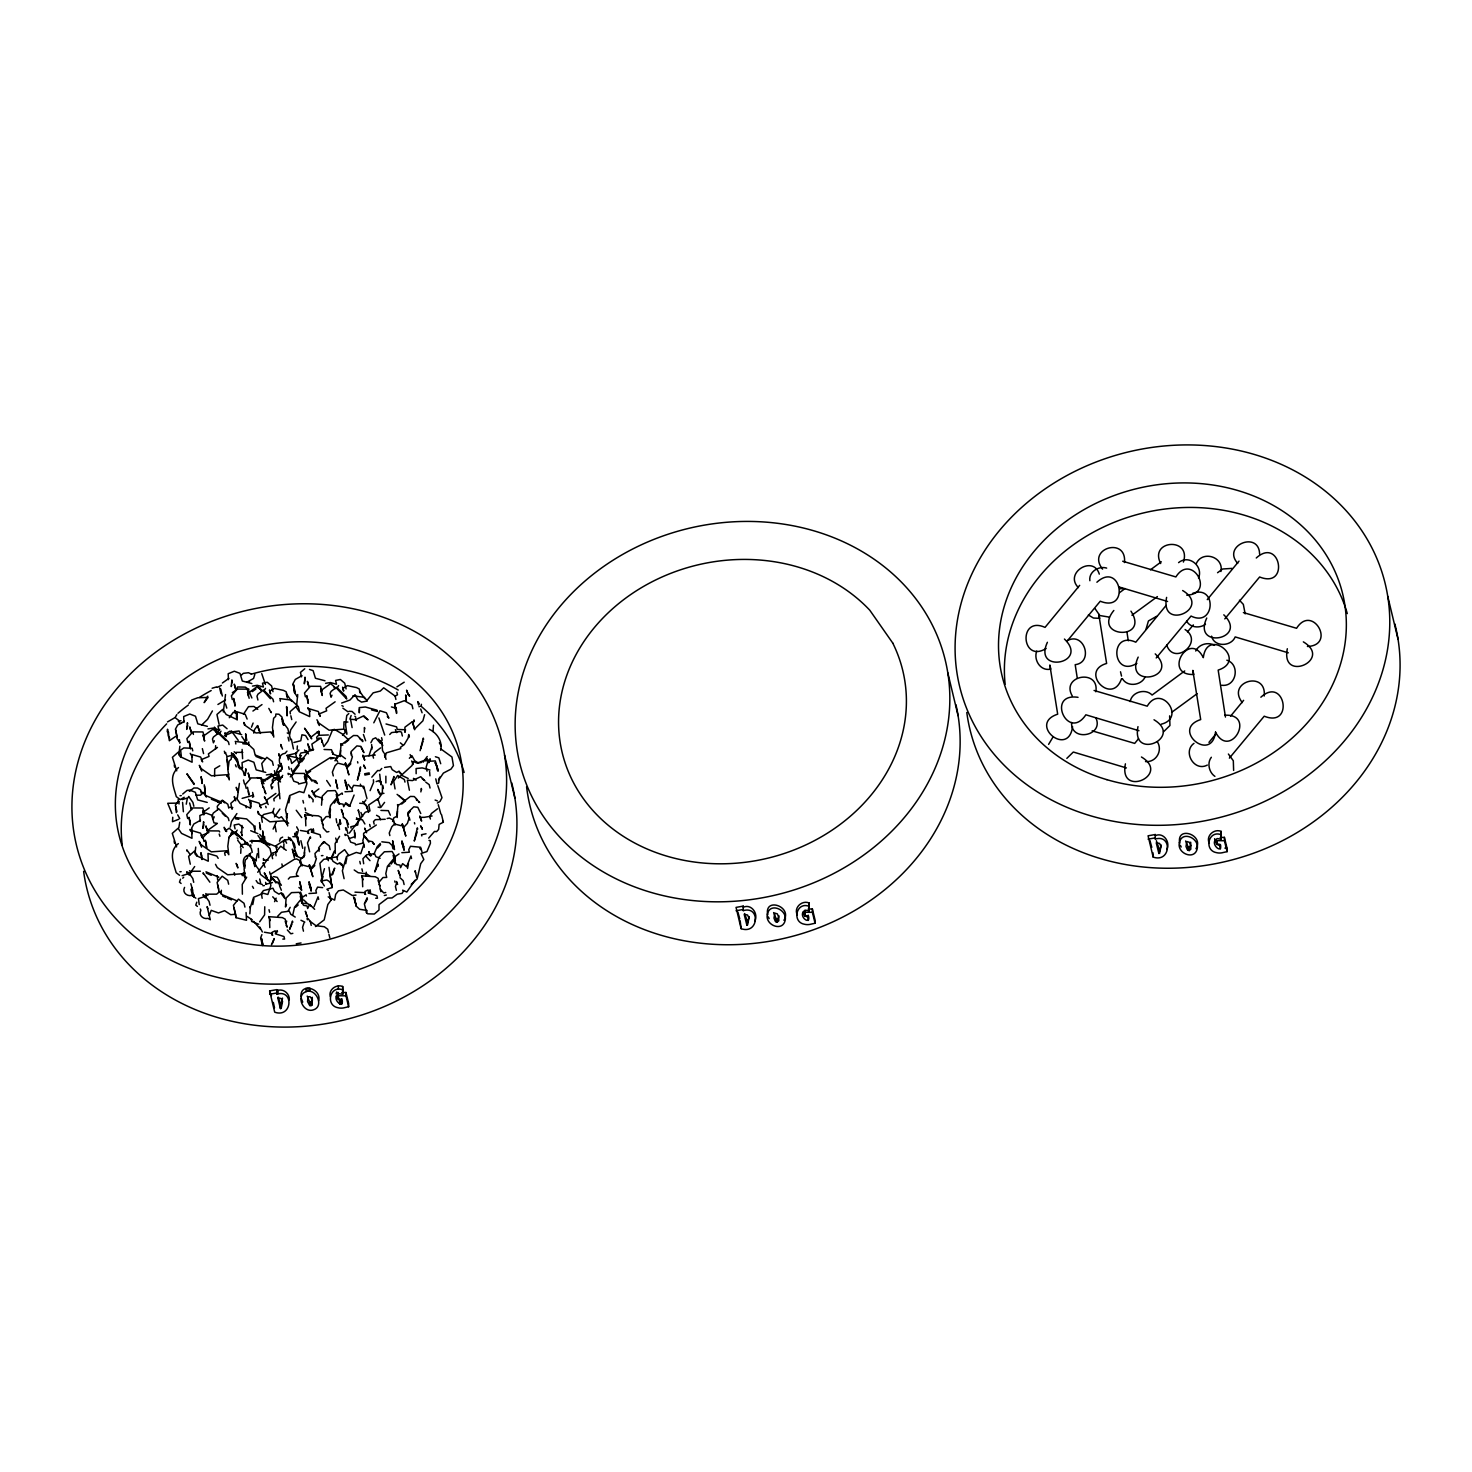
<?xml version="1.0" encoding="UTF-8"?>
<svg xmlns="http://www.w3.org/2000/svg" width="1472" height="1472" viewBox="0 0 1472 1472"><rect width="100%" height="100%" fill="white"/><g stroke="black" fill="none" stroke-linecap="round" stroke-linejoin="round"><path stroke-width="1.5" d="M300.95 996.268C300.454 982.026 321.926 988.761 318.67 1000.758M241.61 674.894L243.303 673.348L248.492 672.722L250.792 673.808M306.746 774.622L306.765 772.395L330.28 757.583L335.138 758.025L337.622 761.594M363.602 835.526L363.639 833.318L376.335 825.001M215.538 749.082L215.63 745.66M241.85 832.177L241.96 825.461M297.712 694.545L296.571 706.247M340.326 756.571L340.621 750.352M397.201 817.494L397.477 811.274M429.603 771.53L429.934 775.854M223.302 711.933L225.529 694.545M264.758 906.77L264.592 914.866L259.642 921.84M366.068 876.042L366.27 872.215M172.758 817.273L172.5 821.707L178.701 819.297M359.536 708.897L359.297 712.798L359.223 707.627L365.35 707.002L377.034 710.185L377.347 711.473L371.496 709.872M205.215 791.255L204.939 795.101L206.411 797.014M221.113 894.093L221.37 890.247M263.617 837.292L263.341 841.119L264.813 843.033M292.91 914.425L294.529 907.212L300.38 900.073L303.618 905.354L307.059 905.942L307.666 908.5L309.709 904.489L314.658 909.31M330.17 817.77L330.335 815.341M297.123 749.634L297.381 745.936M354.274 830.263L355.046 838.028M354.605 836.519L354.881 832.821M749.211 916.596L746.838 925.042L744.206 914.388L747.537 914.995L748.954 917.958L747.555 925.005M1161.242 845.002L1158.869 853.447L1156.238 842.794L1159.568 843.401L1160.985 846.363L1159.586 853.41M381.138 781.742L380.898 784.76L379.702 774.18M244.83 866.493L244.959 865.094M337.732 825.645L337.861 824.246M778.964 915.805L778.173 918.436L776.112 918.638L773.61 912.585M341.78 998.642C345.184 1009.314 332.856 1001.328 336.738 995.293L338.726 993.692L342.737 994.262L342.682 986.479C336.334 983.885 328.201 989.718 330.317 996.71M808.202 915.142C811.606 925.796 799.278 917.81 803.16 911.794L805.147 910.174L809.158 910.745L809.085 902.962C801.909 899.926 793.445 907.782 797.346 915.032M1220.38 844.431C1222.809 854.478 1211.235 845.186 1215.191 840.199L1217.178 838.58L1221.171 839.15L1221.116 831.367C1213.94 828.331 1205.476 836.188 1209.377 843.438M200.321 909.034L200.873 910.322C198.205 915.179 203.302 919.632 207.92 918.344L210.294 919.724L209.263 915.547L211.232 910.358L218.482 912.953L224.609 910.69L230.736 914.682L235.575 914.259L236.017 917.663L246.505 920.294L246.082 912.53M371.864 747.003L368.938 755.872M298.117 831.238L296.663 836.114L298.503 843.769M356.132 906.071L354.384 897.626L356.132 906.071L359.591 909.254L367.062 910.469L366.51 912.75L367.761 913.818L374.33 914.038L379.003 909.99L379.022 904.599L387.633 898.086L392.03 897.938L397.293 894.166L402.077 893.394L403.475 891.038M421.415 704.315L421.231 705.953L418.95 706.726M420.863 791.918L421.305 788.44L421.618 789.71M167.238 731.786L167.55 729.21L169.372 740.71L175.554 736.478M242.383 894.185L242.236 884.433L246.689 877.128M335.285 853.337L335.138 843.585L339.59 836.28M440.662 750.242C442.759 741.502 437.037 733.001 429.29 729.266M175.407 717.066L176.824 714.601M179.878 746.194L178.793 754.768L180.854 757.362M178.811 827.89L179.75 822.259M195.739 847.062L194.966 853.76L197.027 856.354M237.36 797.861L239.421 783.398M240.414 847.154L241.647 844.634L246.597 843.769L247.094 842.481L251.326 848.461L252.246 852.288M283.397 842.61L284.63 840.089L289.598 839.242L290.076 837.954L294.308 843.934L295.228 847.762M299.626 755.522L300.858 753.002L305.826 752.155L306.323 750.849L308.439 753.848M324.466 868.682L321.062 880.642M360.29 771.107L360.511 766.93L357.402 780.16L359.702 772.91M252.779 904.599L253.938 898.582M288.825 802.829L289.966 796.812M314.051 906.77L318.044 896.816L318.67 899.374M350.097 805L354.09 795.064M345.681 863.751L346.84 857.734M406.953 865.922L410.946 855.968L411.553 858.526M407.56 868.462L408.462 863.825M168.562 732.191L168.378 736.221M257.306 853.668L256.128 859.611L252.687 860.476M322.644 799.609L321.65 797.916L315.394 795.855L311.99 790.666L312.303 791.954M253.81 733.148L254.509 729.634L257.563 725.604L260.452 733.461M432.989 731.584L433.486 725.162M230.313 827.043L231.472 821.468L236.9 813.574M204.571 786.066L205.086 791.715L204.258 784.797M248.676 745.071L248.768 741.98M262.973 832.103L263.488 837.752L262.66 830.815M321.798 742.293L322.184 740.471M187.754 725.622L186.705 729.394L187.386 722.752L187.698 724.022M203.927 824.614L202.86 828.386L203.559 821.744L203.854 823.014M261.887 934.628L260.636 937.885L262.476 945.539M414.662 729.744L413.08 724.15L414.018 719.9L414.331 721.17M396.502 881.47L397.624 884.414M271.455 944.656L274.289 938.584L272.32 943.644M242.383 874.368L243.524 872.583M1048.598 744.39L1053.087 736.883M1233.628 770.408L1233.315 760.748L1228.384 754.032M411.24 884.304L417.11 878.986L420.734 863.641L423.826 859.464L421.029 853.484L426.954 851.57L430.431 843.29L430.266 840.659L429.014 840.402M336.168 993.802L336.72 991.944M1036.748 651.084C1033.27 659.916 1040.667 671.618 1050.806 669.079L1049.83 664.994L1057.687 714.178C1027.401 724.058 1068.672 758.227 1072.554 726.598M1121.517 678.684C1112.133 706.284 1078.902 671.398 1106.631 663.449L1098.774 614.266L1099.75 618.35L1093.438 618.038L1088.36 614.983M1130.165 701.61C1131.747 691.969 1145.418 688.086 1152.098 695.042L1184.721 670.938M1166.615 597.393C1159.642 631.911 1212.597 608.47 1182.642 590.53M1183.414 562.065C1191.602 536.875 1148.712 539.856 1160.672 563.555M1125.418 763.839C1118.444 798.358 1171.399 774.934 1141.444 756.994M1137.985 726.634C1131.011 761.153 1183.966 737.711 1154.011 719.771M1198.521 578.128C1203.599 566.26 1188.898 554.079 1178.575 562.635M1287.319 648.729C1280.346 683.247 1333.301 659.824 1303.346 641.866M437.46 769.856L438.159 771.181L435.307 760.932L429.125 761.245L428.26 760.196L426.126 767.335L427.046 771.162M278.061 883.458L281.354 885.242L279.588 882.574L275.706 881.728L271.326 876.686L269.928 881.305L270.866 885.518L267.849 894.479L263.378 893.283L253.626 897.313L250.332 907.378L249.835 913.799M314.106 781.687L317.382 783.49L315.634 780.804L311.733 779.976L307.372 774.934L305.955 779.534L306.894 783.748L303.876 792.709L299.423 791.513L289.671 795.542L285.494 809.894L287.242 817.77M372.802 842.996L374.238 844.394L372.49 841.726L368.589 840.88L364.228 835.838L362.83 840.457L364.375 847.228M420.698 748.788L423.016 741.262M254.84 674.415L253.552 678.482L246.836 682.198M321.374 881.912L323.086 876.484M417.146 832.03L414.258 841.064L417.367 827.834L417.68 829.122M182.565 802.406L183.393 811.734M184.57 887.395C181.902 892.253 186.999 896.687 191.618 895.418L193.991 896.798L193.752 894.663M227.056 759.57L227.902 768.918M240.966 848.424L240.727 853.3M300.178 756.81L299.957 761.686M283.949 843.898L283.728 848.774M303.95 923.091L302.551 927.342L303.471 931.169M339.977 821.321L338.597 825.59L339.517 829.417M396.833 882.243L395.453 886.512L396.373 890.339M286.709 921.178L286.12 922.981L285.2 919.154L282.385 917.608L269.394 916.725L269.799 927.618M335.745 760.564L336.959 756.958L340.032 755.302L341.007 745.255M363.768 844.67L360.75 853.631L356.279 852.435L346.527 856.465L342.369 870.798L344.098 878.692M392.601 821.486L393.834 817.862L396.888 816.224L397.863 806.159M349.95 719.017L351.146 715.502M277.656 780.123L278.466 777.786L282.366 777.124M424.617 714.711L422.906 720.802L414.589 729.045L412.473 721.611L404.91 727.205L404.966 732.357L405.518 729.762L397.219 729.45L396.612 726.892L386.032 723.966M754.713 921.067C758.706 913.854 751.401 903.422 743.268 907.267L743.231 906.126L736.037 907.396L741.134 928.685C758.742 934.812 760.601 905.519 743.286 910.634L743.268 909.475L736.055 910.745M1166.744 849.473C1170.737 842.26 1163.432 831.827 1155.281 835.673L1155.262 834.532L1148.068 835.802L1153.165 857.09C1170.774 863.218 1172.632 833.925 1155.318 839.04L1155.281 837.881L1148.086 839.15M243.487 714.196L248.492 706.652L253.938 706.468L257.766 709.375M238.501 766.912L239.439 767.942L237.434 759.626L233.202 753.627L232.705 754.915L226.762 756.792L227.59 762.754M193.715 882.317L192.795 878.49L188.563 872.51L188.066 873.798L182.123 875.674M304.962 847.007L303.986 857.054L300.932 858.71L299.718 862.334L302.202 865.904L300.693 861.046L296.534 858.912L294.253 859.354L270.738 874.147L271.621 880.201M286.488 904.434L285.476 906.954L286.138 898.049L291.493 892.621L299.239 892.345L302.257 897.423L306.102 894.774L306.415 896.043M407.266 867.192L402.61 863.641L400.568 867.652L399.961 865.113L396.52 864.506L393.282 859.225L387.43 866.364L385.811 873.595L386.731 877.422L382.996 877.533L379.022 882.151L378.102 878.324L375.286 876.76L362.296 875.877L362.701 886.77M377.973 864.855L374.808 871.902L379.04 857.201L384.394 851.773L392.122 851.497L395.158 856.594L399.004 853.926M244.554 742.44L245.934 738.962M251.473 727.186L253.11 723.046M423.2 762.128L427.23 756.498M295.32 834.569L296.534 831.68M370.098 790.666L373.575 782.368L373.41 779.755M371.625 744.538L371.882 749.248M287.5 813.648L286.341 816.279L287.666 825.939M330.482 809.122L329.728 817.586M273.111 829.122L276.276 822.075M274.565 901.655L276.147 898.141M291.953 924.103L289.579 929.402L292.45 921.067L292.762 922.337M331.513 875.159L334.678 868.112L332.617 874.662M393.41 779.516L391.037 784.815L393.907 776.48L394.202 777.75M214.378 740.821L213.403 742.826L212.483 738.999L213.458 736.994L218.942 732.817L228.473 742.054L229.08 744.611M214.25 816.868L213.274 818.892L212.354 815.065L213.33 813.041L218.813 808.882L228.326 818.119L228.951 820.658M228.657 838.01L231.509 833.778L235.115 831.809L244.646 841.046L245.254 843.603M272.78 786.839L271.805 788.863L270.885 785.036L273.755 780.822L277.343 778.854L280.526 781.926M331.991 695.226L331.034 697.25L330.114 693.422L331.071 691.398L336.554 687.24L346.086 696.458L346.711 699.016L336.867 688.51L338.615 685.566M352.434 756.718L350.538 762.496L346.417 766.912L345.497 763.085L344.54 764.851L337.695 763.085L335.027 765.753L332.378 772.119L333.298 775.946M316.406 858.47L314.493 864.248L310.371 868.664L312.837 876.705L309.451 864.837L308.494 866.622L301.668 864.837L298.982 867.505L296.35 873.871L296.958 876.429M373.796 722.807L379.923 710.755L386.4 712.761L388.866 718.152L387.32 716.588M783.932 920.294C792.598 906.402 763.95 896.779 767.722 914.922M1195.963 848.7C1204.63 834.808 1175.981 825.185 1179.753 843.327M370.87 742.734L372.839 739.054L375.673 737.803L380.512 743.452M402.353 823.989L405.738 835.857L402.353 823.989L401.396 825.774L394.57 824.007L391.883 826.675L389.252 833.023L389.859 835.581M282.716 775.358L278.263 782.681L279.956 798.799M274.05 808.33L272.504 812.838M288.365 910.561L290.205 907.322M334.291 851.129L330.906 858.875L333.666 854.018M317.731 731.915L311.53 736.718M425.942 761.19L427.377 758.669M212.428 710.921L207.57 719.348L201.756 724.923M307.188 996.102L309.69 1002.156L312.358 1000.905L312.248 997.298M311.77 1005.302L311.659 998.697L310.058 996.691L307.924 996.894L307.574 1001.604L309.727 1005.523L311.77 1005.302L311.751 1001.954M182.694 794.052L186.999 790.427L189.686 790.096L195.353 792.286L197.671 799.903L207.221 802.424M175.278 805.276L177.726 801.872M191.581 828.202L193.862 823.989L200.542 820.235M276.81 770.702L279.091 766.489L281.465 765.219M304.888 855.011L301.429 858.397L293.995 854.809M367.172 897.736L364.357 903.826L366.51 912.75M365.222 902.814L367.485 899.024M1145.161 676.844C1141.426 685.602 1127.294 687.332 1122.437 678.721M1196.35 563.445C1202.44 550.123 1224.023 556.729 1220.932 571.504M1195.724 651.01C1198.944 644.258 1208.126 641.645 1214.547 645.38M298.227 904.949L295.449 907.341M281.152 1008.522L282.55 1001.475L281.115 998.513L277.785 997.906L280.434 1008.559L282.514 998.108M415.03 880.238L406.824 892.032L402.647 890.155M180.504 879.226L179.474 882.151L181.093 883.458M196.806 902.152L195.776 905.096L197.395 906.384M178.498 767.538C168.415 775.634 173.53 786.802 176.327 796.646L179.694 799.222M217.58 732.614L219.751 729.468M178.351 843.603C168.286 851.699 173.402 862.868 176.198 872.712L179.547 875.27M189.226 874.442L194.672 866.53M296.111 721.961L290.683 729.854L289.542 735.43L290.554 739.68M274.454 816.942L279.882 809.048M334.254 803.197L336.72 799.59M391.11 864.101L393.594 860.513L394.993 863.586M262.255 842.297L264.739 838.801L264.574 836.464M377.402 800.198L382.352 793.206L382.499 785.128L383.327 788.514M175.757 729.928L176.971 738.447L179.86 742.532M220.726 689.025L222.346 696.017M191.93 828.92L192.225 833.612M294.602 692.852L293.37 684.333L294.602 692.852L297.491 696.937M363.878 802.737L365.921 799.94M329.084 892.658L330.924 900.312L327.833 904.489L324.208 919.834L315.468 926.55M229.282 717.729L233.386 712.209L237.213 713.662M384.578 802.387L380.751 807.484L377.826 798.836L368.736 804.982L370.006 810.906L365.295 812.213L349.361 833.097M438.454 780.105L439.778 777.106M207.754 696.164L204.148 702.641L208.067 697.452L197.837 697.728L191.802 699.991L188.876 703.487M277.674 916.246L281.52 912.272L289.248 911.131L290.757 914.259L295.228 917.074M292.486 772.193L308.439 751.29L313.131 750.002L311.88 744.078L320.97 737.914L323.877 746.562L327.722 741.465L332.562 729.928L334.457 729.376L342.203 733.902L348.662 739.993L344.89 743.084M292.799 773.462L299.129 765.146M301.668 761.815L304.207 758.485L297.712 758.503L291.695 763.49L290.775 759.662L287.298 755.449L288.365 759.92M257.729 872.289L272.412 853.042L277.104 851.754L275.853 845.83L284.924 839.684L286.617 843.217M342.516 735.172L345.166 732.559L345.258 729.799M410.283 811.256L408.149 813.942L408.517 816.776L407.836 812.654L413.742 806.822L417.809 807.3L420.771 813.538M1047.402 642.289C1032.59 674.158 1089.777 663.633 1064.44 639.05M1138.187 657.101C1123.375 688.988 1180.562 678.463 1155.226 653.881M1206.746 618.038C1191.952 649.925 1249.139 639.4 1223.802 614.818M1211.346 757.27C1206.856 762.956 1209.027 772.506 1214.915 776.37M334.88 760.748L339.922 754.566L345.478 758.687M1079.675 585.341L1045.028 627.385C1018.09 615.241 1021.09 663.798 1046.132 648.508M1166.118 605.434L1135.795 642.197C1108.876 630.071 1111.875 678.629 1136.899 663.32M1207.261 599.638L1239.019 561.108M1208.972 742.366L1216.185 733.608M1230.629 716.091L1243.619 700.322M218.169 858.342L216.844 856.078L207.975 853.447L208.288 861.212L197.855 856.336L194.359 851.202L188.6 856.299L190.293 864.193M1066.869 641.406L1100.265 601.22C1130.422 613.327 1120.946 560.409 1096.898 582.231M1156.201 657.966L1191.05 616.05C1214.952 627.937 1217.399 584.366 1192.706 593.345M1187.536 631.874L1193.332 624.901M1224.778 618.902L1259.627 576.987C1289.785 589.094 1280.309 536.176 1256.26 557.998M1229.378 758.135L1264.227 716.202C1294.385 728.309 1284.909 675.39 1260.86 697.213M286.966 751.143L285.145 753.296C278.466 754.032 278.245 761.484 281.005 766.36M250.921 852.914L249.118 855.048C242.438 855.802 242.218 863.236 244.978 868.13M381.763 768.458L379.739 770.702L377.642 770.5L371.809 777.179M346.711 768.182L350.833 763.766M312.064 868.462L314.806 865.536M403.273 827.816L407.394 823.4L409.29 817.622L409.915 820.18M319.056 737.895L317.253 739.809L316.646 737.27L318.449 735.338L328.348 734.951M273.81 854.22L272.007 856.134L272.614 858.691M389.749 734.491L391.57 732.578L399.998 731.547L401.451 732.191L402.371 736.018M288.31 879.078L290.113 877.146L298.54 876.134M380.291 843.401L377.274 846.602L373.888 854.349M377.586 847.872L380.604 844.689M409.345 758.282L411.866 755.633L414.681 760.693L418.416 763.03L421.599 762.422M182.27 799.609L188.195 797.732L188.692 796.444L192.924 802.442L193.844 806.27M182.73 878.214L183.706 877.202M300.49 756.571L301.466 755.559M290.242 776.866L294.179 773.389L304.318 773.444L305.808 778.283M217.488 747.408L208.417 753.885L209.024 756.424L201.296 759.644L202.621 761.889L200.67 757.086L191.802 754.455L192.114 762.22L181.682 757.344L178.186 752.21L172.426 757.307L176.732 770.85M261.998 704.573L252.926 711.05M335.119 701.813L326.048 708.29L326.655 710.829L318.909 714.049L320.234 716.312L318.302 711.491L309.414 708.86L309.746 716.625L299.313 711.749L295.817 706.615L290.058 711.712L290.37 713.865M217.359 823.455L208.288 829.932M275.89 793.426L266.818 799.903L267.426 802.461L259.698 805.662L261.022 807.926L259.09 803.123L250.203 800.474L250.516 808.257L240.102 803.381L236.587 798.247L230.828 803.344L232.079 809.324M318.89 788.9L313.407 793.095M441.526 814.55L443.366 822.204L439.116 824.394L438.638 829.38L436.614 831.625L434.498 831.422L428.683 838.102M1217.565 572.718L1222.588 569.002L1232.009 568.394M1138.537 738.723L1134.691 743.397L1092.132 730.83M1193.994 743.342C1182.421 751.566 1194.178 772.156 1207.316 765.072M271.29 733.203L273.369 731.253M226.78 776.02L228.859 774.07M242.954 875.012L245.033 873.062M348.809 713.607L346.766 715.466L345.57 724.647L346.877 734.326M398.305 778.044L411.994 765.55L413.43 761.576L417.091 763.085L425.629 759.902M319.59 848.718L314.934 853.502L315.615 857.624L315.542 856.06M282.201 768.623L278.429 772.616L279.956 778.982M249.596 681.683L248.087 682.014M401.746 804.006L405.536 800.915L397.09 794.383M396.906 686.854L404.211 682.18M279.57 793.702L273.81 798.818L274.142 800.97M380.641 747.886L374.624 752.505L372.894 755.559L373.52 758.117M437.515 808.79L431.498 813.427L429.769 816.482L430.376 819.039M248.915 689.172L247.48 690.258L248.639 691.638M1113.844 610.457C1091.506 637.726 1150.276 641.24 1130.956 611.156M1119.622 592.59L1125.068 588.561M1150.442 569.811L1161.316 561.789M1131.931 615.241L1157.397 596.583M1171.657 712.356L1197.122 693.698M212.115 688.234L216.605 686.909M313.426 830.429L311.825 831.588L311.199 829.03L308.145 830.502L308.016 833.373L308.458 831.79L300.398 830.466M252.319 691.601L255.981 688.97M187.809 742.44L186.889 738.613L192.795 731.878L202.915 731.952L204.424 736.773L203.835 735.779L213.017 729.192L217.304 733.019M305.422 696.845L304.52 693.018L310.408 686.283L320.546 686.357L322.055 691.196L321.466 690.184L330.63 683.615L334.935 687.424M187.68 818.506L186.76 814.678L192.648 807.944L202.786 808.018L204.295 812.838L203.706 811.845L209.208 807.889M246.21 788.477L245.29 784.65L251.197 777.915L261.317 777.989L262.826 782.81L262.237 781.816L271.418 775.229L275.706 779.038M225.51 830.815L229.172 828.184L233.478 832.011M307.078 773.665L310.592 771.236M232.355 692.65L235.962 690.166L237.599 686.982L245.327 687.13L248.032 689.08L251.878 697.986M167.477 721.924L175.039 717.582L179.529 721.041L181.019 720.691M189.336 791.347L193.918 787.98L197.542 788.017L200.523 789.783L201.443 793.61M265.512 688.344L263.746 691.27L270.406 698.703M304.741 668.785L300.454 672.41L301.521 676.862M270.866 690.57L274.289 688.399L283.489 690.386L286.212 691.84L287.224 696.09M221.002 731.161L219.254 734.105L225.602 740.25M226.357 733.387L229.798 731.216L241.702 734.657M343.97 687.792L347.41 685.621L356.61 687.608L359.315 689.062L360.346 693.33M179.087 801.706L176.842 803.123L167.716 803.289L171.911 813.372M186.263 804.172L187.257 798.799M253.35 795.248L242.126 798.358M252.522 797.235L253.644 796.518L252.614 792.47M208.895 832.49L201.149 835.691L202.474 837.954L200.542 833.152L191.654 830.502L191.986 838.286L181.553 833.41L178.057 828.276L172.298 833.373L176.585 846.897M237.176 830.153L235.41 833.097L241.776 839.242M228.178 850.595L224.59 852.877L225.198 855.416M354.734 836.74L348.956 838.617M383.953 793.353L380.07 793.555L377.734 789.397L378.102 790.869M437.368 803.05L440.036 801.394L441.986 797.695L437.791 785.643M217.911 704.481L225.492 699.899M1066.832 758.374L1073.309 752.026L1126.393 767.942M1163.469 731.86L1169.946 725.512L1169.633 715.852M228.878 678.426L222.382 682.99M184.368 721.243L177.707 724.997L175.407 729.21L177.247 736.865M301.999 675.648L295.32 679.402L293.038 683.615L295.21 691.987M179.952 799.774L184.239 797.29M239.918 768.918L242.77 767.262M1205.476 624.257C1199.754 628.562 1190.149 627.79 1186.598 621.092M394.79 696.33L397.477 694.784L396.87 692.245M322.166 843.695L324.87 842.15M363.676 863.733L362.903 858.746L366.73 854.772L374.477 853.65L375.967 856.759L380.144 858.305M219.806 765.808L214.71 768.844L214.562 776.388M306.581 782.092L298.632 783.987L298.319 782.718L293.774 781.227L291.051 774.695L288.052 773.352L288.365 774.622M363.437 843.014L355.488 844.91L355.194 843.622L350.649 842.131L347.907 835.618L344.926 834.274L345.221 835.544M289.303 999.874C289.782 993.361 282.863 987.933 276.846 990.785L276.81 989.644L269.615 990.914L274.712 1012.184C292.321 1018.33 294.198 989.037 276.865 994.152L276.846 992.993L269.634 994.262M306.121 991.613C295.338 995.219 303.14 1013.619 313.536 1009.81C324.447 1006.37 316.222 988.062 306.121 991.613L306.102 988.246M388.35 866.493L389.97 865.886M341.633 703.046L349.968 700.01L355.01 694.71L357.806 699.789L361.542 702.107L366.344 701.206L373.17 692.852L380.328 691.049L383.695 687.81L395.103 696.072L395.913 699.476M354.991 892.161L365.314 892.694L364.872 894.295L365.019 891.425L368.074 889.953L368.681 892.492L370.061 889.769L370.594 892.621M376.206 781.577L379.022 780.62L379.316 781.908M1067.734 640.43C1084.496 631.856 1093.751 662.455 1075.186 664.682L1077.265 678.095M1156.569 616.326L1148.436 620.963L1146.062 629.059M1161.316 724.169C1186.634 717.839 1160.58 683.192 1147.24 706.174L1094.064 690.46M435.399 756.737L438.858 757.859L440.717 763.729M344.982 791.77L352.507 791.31L351.882 788.753L353.611 785.367L363.75 786.324L366.951 798.56M401.838 852.674L409.363 852.214L408.756 849.675L410.467 846.29L420.624 847.246L421.986 851.81M308.954 893.522L316.462 893.062L315.854 890.523L317.566 887.138L322.644 887.616M342.001 1000.592L338.229 999.543L336.389 996.084M808.404 917.074L804.65 916.044L802.81 912.566M1220.435 845.48L1216.682 844.45L1214.621 838.69M293.903 742.477L300.785 740.729L301.944 734.786L305.569 735.522L308.016 739.662M265.567 884.286L272.449 882.538M296.718 753.13L286.635 755.522M180.136 723.598L181.626 723.249M328.863 831.588L326.858 832.03L323.398 828.202M385.738 892.492L383.714 892.934L380.254 889.125L380.862 891.682M384.339 895.491L386.345 895.05M292.836 933.34L290.812 933.782L287.353 929.973M324.079 749.487L331.458 749.726L333.482 754.271L332.065 752.284M380.935 810.41L388.314 810.649L390.338 815.194M777.179 922.19L778.817 920.754L778.688 917.148L777.363 913.891L774.806 913.118L773.996 918.086L775.284 921.288L777.179 922.19L777.161 918.822M1185.641 840.99L1188.143 847.044L1190.811 845.793L1190.682 842.186M1189.21 850.595L1190.83 849.16L1190.719 845.554L1189.394 842.297L1186.837 841.524L1186.009 846.492L1187.315 849.694L1189.21 850.595L1189.192 847.228M359.72 803.27L363.4 803.473L366.197 805.331L367.025 808.735M281.152 771.107L276.386 772.046L277.895 778.026M217.856 802.074L222.603 801.136L224.664 802.847M369.178 772.892L364.67 773.775L364.964 775.045L369.49 774.162M426.052 833.796L421.526 834.679L421.838 835.949M224.314 735.853L233.938 731.639L239.09 730.977L240.249 733.424M330.593 758.853L332.874 758.43M387.154 818.506L389.436 818.082L393.594 820.198L395.103 825.056L394.22 822.756M277.306 775.873L271.161 774.162L266.358 774.934M296.258 943.791L301.061 942.963M342.7 989.846C329.986 984.768 325.128 1005.542 338.063 1007.75A6.771 3.367 -0.4 0 0 343.436 1007.934L348.643 1006.738L348.625 1003.389L345.957 992.478L341.743 992.551M288.512 755.872L296.866 757.712L298.577 762.79M356.003 895.086L352.342 895.491L343.307 889.99L338.486 890.818L335.69 894.332L334.622 900.11L328.219 896.871M224.498 752.891L225.786 752.799M298.89 750.021L295.67 753.259L296.718 758.374M179.989 795.726L181.277 795.616M282.661 837.108L280.49 838.286L279.459 841.211M179.86 871.774L181.148 871.663M321.411 855.692L322.92 855.563M262.862 885.721L264.371 885.592M1224.814 715.226C1256.518 713.57 1230.261 760.306 1215.578 732.21M356.261 819.278L361.063 819.389M263.359 860.126L268.162 860.237M1119.769 588.782L1122.989 588.579M1186.726 595.148C1215.89 593.989 1191.621 552 1175.87 576.932L1122.694 561.237M1108.95 617.062L1099.842 615.535L1095.094 608.727M1307.43 646.484C1336.594 645.343 1312.325 603.354 1296.574 628.286L1243.398 612.573M1221.686 685.271C1236.572 687.258 1240.436 664.314 1226.857 660.21M1145.529 761.594C1155.98 762.588 1162.954 750.757 1157.415 741.906M1156.348 840.714L1159.568 850.043M744.556 913.523L747.537 921.638M278.134 997.041L281.115 1005.155M375.25 755.062L363.216 756.369L364.725 760.196L362.903 755.099L363.529 757.657M432.106 815.985L424.175 817.346L420.072 817.291L419.778 816.022L421.599 821.1L420.072 817.291M337.474 856.906L327.189 858.139M279.404 777.198L273.939 778.154L272.136 780.086L272.743 782.626M381.818 841.818L389.178 842.646L392.159 845.443L392.969 848.847M375.71 898.251L377.494 898.214L376.887 895.675L368.129 892.934M282.808 939.099L284.593 939.062L283.986 936.523L275.227 933.782M1220.196 837.458L1224.391 837.366L1227.059 848.277L1227.096 851.644L1221.87 852.822A6.771 3.367 -0.4 0 1 1216.516 852.656C1203.562 850.43 1208.438 829.674 1221.153 834.734M1227.096 851.644L1224.428 840.733L1216.479 840.641L1216.994 844.026L1219.239 844.155L1220.472 848.847M808.165 909.052L812.36 908.96L815.028 919.871L815.065 923.238L809.858 924.416A6.771 3.367 -0.4 0 1 804.485 924.25C791.531 922.024 796.407 901.269 809.122 906.329M815.065 923.238L812.397 912.327L804.448 912.235L804.963 915.621L807.208 915.75L808.441 920.442M348.643 1006.738L345.975 995.845L338.045 995.734L338.008 992.386L338.56 999.138L340.786 999.249L342.019 1003.941M265.438 780.841L261.685 780.896L261.372 779.626L267.021 779.534L275.154 773.812L277.748 775.229L279.091 778.246M309.102 749.598L313.628 749.598M235.998 752.358L242.77 752.358M196.015 795.174L200.523 795.174L203.504 792.47L206.098 795.726L220.947 801.927M292.873 836.685L297.399 836.685M249.89 841.211L258.925 841.211L261.906 838.506L264.5 841.763L277.38 847.173M191.36 871.24L200.394 871.24M207.662 894.185L216.697 894.166L219.678 891.462L222.272 894.718L237.121 900.919M342.81 745.108L340.934 745.053L340.639 743.765L342.516 743.82L353.519 735.503L357.383 735.614L359.794 738.061M348.993 711.27L352.066 711.473L355.065 714.251M347.889 722.053L344.006 721.795L343.786 728.162M294.437 857.771L292.339 849.123L293.13 851.184L295.412 851.478L297.454 856.042M293.609 853.852L296.019 854.036M1224.888 848.111L1227.059 848.277M242.806 743.728L247.112 744.17L241.831 736.57M229.65 807.282L232.815 807.613M301.723 903.017L308.016 903.808L311.42 906.292M352.857 695.833L364.412 697.305L367.227 701.003M279.735 698.593L291.309 700.083L298.319 706.634L299.239 710.461M235.226 741.428L246.799 742.9L253.81 749.469L255.19 755.21M235.097 817.475L246.67 818.947L253.662 825.516L255.042 831.257M235.41 818.763L238.814 819.297M251.399 840.42L262.973 841.892L269.983 848.461L271.345 854.202M216.991 823.345L213.974 822.83L211.655 815.212L205.988 813.022L199.861 815.543L200.082 821.45M257.434 777.602L261.059 778.357L263.819 783.766L261.372 779.626M273.608 876.594L277.233 877.349L279.68 881.47M300.914 899.502L303.95 900.128L306.93 902.943M378.065 807.134L380.034 807.558M344.614 818.285L343.105 816.739L346.343 819.812L348.183 827.466M399.961 877.662L403.199 880.716L404.119 884.543M384.615 767.446L390.706 766.544L392.196 769.672L396.686 772.487L399.041 771.144L402.408 775.67L408.186 778.467M430.008 770.04L422.206 767.906L416.098 768.55L416.153 773.702M312.542 816.022L305.348 812.434M391.423 706.928L395.692 708.124L395.453 709.283L394.772 704.297L404.322 700.69L411.976 704.978L412.896 708.805M1106.668 568.1C1098.793 565.561 1088.526 571.909 1089.869 580.722M1078.038 697.323C1045.801 692.466 1067.623 741.98 1085.858 714.803L1138.96 730.719M1118.738 586.85L1167.59 601.478M1288.294 652.814L1235.192 636.916C1231.236 646.76 1214.05 647.257 1211.566 636.162M324.981 680.763L315.431 678.261L313.113 670.625L309.488 669.447M251.859 683.542L242.31 681.021L239.991 673.403L234.324 671.214L228.197 673.734L228.418 679.641M207.35 726.358L197.8 723.838L195.482 716.22L189.814 714.03L183.687 716.551L183.908 722.458M265.751 772.395L256.202 769.874L253.883 762.257L248.216 760.067L242.089 762.588L242.31 768.494M258.686 924.232L251.675 921.454L251.307 919.301M262.292 884.47L257.747 882.979L256.128 880.55M250.7 830.705L257.876 833.649M346.73 820.254L348.551 824.394M378.249 739.128L381.818 742.09L382.536 750.573L383.99 753.02M435.123 800.05L437.368 800.897M264.353 932.218L272.412 933.542L271.97 935.143L272.118 932.273L275.172 930.801L275.779 933.34L277.159 930.617L277.454 931.886M332.654 753.958L338.56 756.332M255.594 755.154L265.457 759.092M255.907 756.424L261.814 758.798M211.398 799.259L221.26 803.197M218.85 877.202L205.97 871.792M227.571 898.251L231.509 899.834M219.089 724.298L216.936 714.49L222.695 709.394L226.191 714.527L236.624 719.403L236.311 711.62L245.18 714.27L247.13 719.072M385.222 819.278L375.342 819.665L373.52 821.578L374.146 824.136M266.469 843.787L269.799 845.278M206.282 873.062L211.269 875.306M222.585 896.006L225.915 897.497M200.854 791.31L204.093 793.905M370.245 854.882L371.57 855.508M288.641 823.124L284.795 821.266L281.428 816.739L279.054 818.082L274.583 815.267L273.093 812.139L263.562 814.513L261.501 817.254L262.292 822.222M300.969 920.258L304.814 922.116M434.682 762.864L435.933 763.471L437.515 770.353M287.242 732.927L289.064 733.847M301.742 817.604L296.222 810.244M243.211 847.633L237.691 840.273M341.927 705.622L343.197 706.284M268.806 708.4L271.253 712.687L270.682 711.602M224.296 751.217L226.743 755.504M312.984 801.872L313.15 799.738L308.77 795.027L309.378 797.585M370.006 860.66L365.626 855.95M277.122 901.508L272.725 896.798M376.538 815.304L379.15 816.721L380.475 819.738M418.637 801.946L419.686 802.534L416.374 799.167L416.686 800.437M271.161 774.162L273.534 776.02M257.821 687.645L260.599 689.319M247.002 916.357L252.209 919.816M413.411 778.357L416.061 780.178M311.273 832.03L320.031 834.753L320.638 837.31M354.2 869.97L358.174 872.712L366.565 873.779L369.95 876.263M399.354 772.414L401.286 773.757M340.124 864.046L342.056 865.389M281.594 894.074L284.961 898.601M356.224 905.28L353.538 897.037M440.551 748.733L451.959 756.994L453.431 765.606L450.984 769.12L443.403 773.076L439.024 779.571L438.693 783.03L436.982 783.95L435.767 778.854M342.866 708.161L347.999 711.804M395.453 857.863L393.042 855.324M302.57 898.711L300.159 896.172M364.173 717.066L368.037 719.863L363.86 715.797L355.525 719.698L350.502 719.238L352.121 727.61M422.317 778.909L424.893 780.786L420.716 776.701L412.399 780.602L407.376 780.16L409.4 790.225M425.776 782.166L429.18 784.631L430.045 788.035M286.249 850.319L280.71 846.198L275.669 852.362L276.092 855.766M350.391 806.27L345.754 802.718L343.712 806.748L343.086 804.19L339.646 803.583L336.426 798.321L330.574 805.46L328.955 812.673L329.875 816.5L326.14 816.61L322.147 821.229L321.227 817.402L318.43 815.856L305.44 814.954L305.826 825.847M346.049 804.006L349.158 806.362M251.16 856.851L256.441 860.881M270.995 882.464L260.434 874.386L259.514 870.559L253.994 863.199M195.85 898.214L192.501 895.638L190.974 889.272M1185.089 629.538C1204.409 641.958 1174.159 666.411 1166.707 645.159M1239.424 600.208L1243.325 604.366L1245.183 613.898M400.384 742.863L402.574 744.703M298.926 887.45L301.134 889.272M380.383 794.843L378.341 791.954M309.782 921.086L315.946 925.686L324.318 926.753L327.722 929.218L328.587 932.622M227.093 728.769L222.732 725.07L217.985 726.027L218.905 729.854L212.759 728.125L207.957 728.916M243.266 827.761L238.906 824.062L234.158 825.019L235.078 828.846M234.158 751.769L236.293 753.627M189.502 870.651L191.654 872.51M207.957 895.454L205.822 893.578L206.43 896.135M237.434 759.846L234.434 757.05L231.362 756.866L231.196 759.202L229.135 761.061L227.939 770.242L229.264 779.921M237.305 835.894L234.306 833.115L231.233 832.931L231.049 835.25L229.006 837.126L227.81 846.308L228.822 854.698L226.338 850.798L211.324 851.846L200.965 844.615L199.18 841.377L201.572 847.173M399.372 796.094L404.23 800.658M337.346 802.148L338.91 803.675M326.674 780.473L330.464 786.103M222.29 813.243L225.455 816.316M362.94 787.483L364.357 788.882M419.796 848.387L421.231 849.786M328.33 890.634L326.913 889.235L332.028 887.579L331.954 884.709L328.918 881.158L326.821 879.98L321.246 880.955L324.355 885.96M325.588 683.321L330.372 682.548L336.518 684.259L335.598 680.432L340.363 679.475L344.706 683.174L346.086 688.914M252.466 686.099L257.269 685.308L263.414 687.019L262.494 683.192L267.242 682.254L271.602 685.934L272.982 691.674M316.995 732.118L318.026 733.203M356.555 817.806L359.131 820.585M300.454 897.515L302.478 901.618L301.061 900.073M178.351 721.151L179.4 722.31M354.899 716.22L355.838 717.25M282.716 720.029L281.796 718.98L283.949 725.126L281.943 717.03L278.944 714.233L275.871 714.049L275.687 716.367L273.645 718.244L272.449 727.426L273.755 737.086M338.67 803.307L339.609 804.338M238.206 762.846L237.286 761.797L238.648 767.611M237.139 837.862L238.078 838.893M254.38 861.838L253.46 860.789L254.803 866.603M362.682 801.504L367.08 806.472L368.552 812.397M259.698 834.422L265.567 841.027L266.211 843.566M253.57 921.343L260.36 929.016M261.74 673.624L265.402 684.406M419.465 703.929L417.717 701.629L418.545 705.033M348.183 784.392L350.98 788.09M435.896 763.655L438.03 769.562M238.225 740.379L231.417 730.977L231.73 732.246M190.182 854.551L186.778 849.859L187.073 851.129M209.889 882.188L203.081 872.786L203.394 874.074M304.557 750.039L306.93 753.406L306.323 750.849M234.398 757.841L237.029 761.576M288.328 837.145L290.702 840.494M245.346 841.671L247.701 845.02M267.223 877.864L264.298 872.859L268.07 880.606L267.757 879.336M205.473 897.994L203.099 894.626L203.412 895.914M333.721 686.541L335.23 688.694M261.814 690.202L257.526 686.375L248.345 692.962L248.032 691.674M216.09 732.136L217.617 734.289M1237.713 563.353C1221.576 545.597 1258.91 530.306 1259.609 553.987M1242.313 702.586C1225.863 681.812 1266.766 669.723 1264.227 696.017M1102.565 569.13C1086.115 548.357 1127.018 536.286 1124.479 562.562M1078.369 587.604C1063.722 572.774 1093.549 554.742 1099.29 574.135M359.444 690.994L364.725 698.574M291.603 701.353L286.341 693.754L287.353 698.004M258.005 835.581L263.267 843.162M403.126 846.014L403.917 847.173L401.893 840.917L404.119 850.264L402.132 843.382L402.886 845.167M310.224 886.862L311.015 888.021L308.991 881.746L311.218 891.112L309.23 884.212L310.003 886.015M368.902 842.168L364.228 835.838M312.046 781.246L307.372 774.934M276 883.016L271.326 876.686M363.713 764.943L365.479 768.439L364.007 766.213M346.564 733.056L344.098 729.155L329.084 730.204L318.725 722.973L316.94 719.734M273.461 735.816L270.977 731.934L255.981 732.964L245.603 725.733L243.837 722.494L244.444 725.052M287.353 824.67L284.869 820.769L269.873 821.818L259.495 814.586L257.729 811.348L258.336 813.906M228.951 778.633L226.467 774.75L211.471 775.799L201.094 768.568L199.327 765.33L201.719 771.107M245.125 877.625L242.641 873.742L227.645 874.791L217.267 867.56L215.501 864.322M218.518 733.553L214.415 727.113L215.041 729.652M438.27 804.724L440.846 813.942M378.138 880.661L380.144 886.273L379.058 884.488M321.264 819.757L323.288 825.369L322.184 823.584M285.237 921.509L287.242 927.121L286.157 925.336M310.04 711.399L307.832 707.719L308.126 708.989M237.158 720.01L236.918 714.178L234.71 710.479L235.023 711.767M248.602 799.333L250.81 803.031L250.976 806.914M190.201 753.314L192.409 756.994M192.28 833.06L190.072 829.362L190.366 830.65M177.707 814.881L179.731 818.598M407.008 691.711L408.609 695.134L406.585 690.166L406.879 691.435M442.649 821.008L443.366 822.204M348.625 855.398L344.614 849.638L338.597 854.275L336.867 857.33L337.474 859.869M168.728 736.497L169.703 738.134M364.89 823.989L362.462 819.849L358.818 819.113L357.659 825.038L350.778 826.786L351.09 828.074M411.387 757.473L410.136 754.621M219.678 831.956L219.089 830.944L208.969 830.87L203.062 837.605L203.982 841.432M439.355 742.808L441.232 746.046M295.78 835.378L294.658 833.354L295.283 835.894M252.43 886.31L253.552 888.334M315.707 797.125L313.15 793.96M317.566 722.292L319.332 725.53M296.663 826.859L298.411 830.19M259.753 926.955L262.384 931.942M226.044 830.484L226.614 831.57L224.167 827.282L224.774 829.822M336.186 794.42L336.83 795.69M1180.36 845.278L1181.188 847.007M768.329 916.872L769.157 918.602M302.754 1002.101L301.3 998.421M378.893 717.95L384.707 735.08M355.451 718.612L356.353 720.562M237.82 764.207L243.34 771.567L244.26 775.394M251.252 857.219L254.73 861.414L255.65 865.242M343.197 867.284L341.762 864.101L339.83 862.758L337.456 864.101L332.985 861.304L331.494 858.176L323.748 859.317L319.902 863.291L321.669 876.374M284.666 897.313L283.213 894.13L281.281 892.786L278.926 894.13L274.454 891.333L272.946 888.205L263.433 890.578L261.372 893.32L262.163 898.288M395.379 729.634L396.722 732.651M346.03 784.245L345.276 782.46L347.263 789.36L345.037 779.994L347.042 786.25M370.539 856.152L368.865 851.589L370.006 854.882M360.916 812.47L362.609 816.5M382.812 745.642L380.88 741.023L381.506 743.581M366.583 832.729L364.651 828.11L364.964 829.398M309.69 748.402L307.777 743.802L308.071 745.071M308.384 746.341L309.672 749.414M264.518 790.703L265.806 793.776L263.267 786.618L263.58 787.888M279.441 885.61L281.354 890.229M265.052 867.284L263.138 862.666L263.433 863.954M411.663 760.969L413.098 764.502M361.578 875.656L363.216 879.704M306.36 818.782L304.722 814.752L305.017 816.022M268.677 916.504L270.314 920.552M328.385 860.678L326.876 856.851L327.483 859.409M269.615 990.914L271.474 995.624M235.465 764.814L236.238 766.857M249.357 853.65L250.13 855.71M190.955 807.631L191.728 809.674M207.902 908.666L207.11 906.623L209.263 915.547M190.808 883.678L192.666 890.192M300.527 892.106L302.165 896.43M420.698 709.026L422.078 712.779M365.626 740.784L363.418 734.491M259.311 731.216L257.563 725.604M335.69 838.083L337.07 842.315M280.177 757.988L278.797 753.756L279.404 756.314M292.689 842.61L295.394 851.497M235.686 800.805L234.287 796.591L234.894 799.13M259.918 687.682L260.765 690.258M1072.315 696.035C1060.226 675.501 1099.694 668.288 1095.849 691.803M305.109 778.743L304.428 776.517L306.029 782.57M262.126 783.288L261.427 781.043L263.046 787.115M203.725 737.251L203.026 735.025L204.645 741.078L203.946 738.852M219.199 834.017L219.898 836.243M203.596 813.317L202.897 811.09L203.817 814.899M225.51 704.002L226.78 708.124M345.497 763.085L348.864 774.934L347.944 771.107M291.162 768.439L292.045 771.291M189.63 802.994L191.121 808.404M265.714 806.288L266.138 807.686M265.586 882.354L265.99 883.752M330.004 897.258L330.924 900.312M1149.926 840.512L1151.803 847.302M737.895 912.106L739.772 918.896M415.564 872.62L415.086 870.762L416.631 877.146M369.656 824.467L370.245 826.73M358.708 811.698L358.23 809.839L360.235 818.082M346.509 828.166L347.852 833.446M328.937 934.334L329.82 937.719M281.87 863.954L282.514 866.493M202.363 748.641L203.578 753.609M1387.728 596.27A218.905 188.416 -13.5 0 1 1090.568 815.782A218.905 188.416 -13.5 0 1 1038.993 493.286A218.905 188.416 -13.5 0 1 1387.728 596.27L1398.032 639.198M1121.535 676.09L1120.505 671.784M1095.904 717.913C1104.184 735.853 1070.843 742.311 1071.561 722.513M947.784 672.759A218.905 188.416 -13.5 0 1 650.624 892.29A218.905 188.416 -13.5 0 1 599.049 569.793A218.905 188.416 -13.5 0 1 947.784 672.759L958.088 715.705M504.565 755.118A218.905 188.416 -13.5 0 1 207.405 974.63A218.905 188.416 -13.5 0 1 155.83 652.133A218.905 188.416 -13.5 0 1 504.565 755.118L514.869 798.045M430.376 760.012L430.063 758.742L428.867 762.754L428.26 760.196M423.605 739.386L423.292 738.116L420.109 750.665M412.473 721.611L413.08 724.15M409.363 737.067L408.738 734.51L408.075 738.19L404.174 744.666L400.439 747.334L400.734 748.622L386.253 752.891L385.13 757.436L384.505 754.878M395.342 706.431L394.735 703.892L395.398 706.854M416.65 798.983L414.239 796.536L410.394 796.426L399.372 804.742L397.495 804.687L397.808 805.957M404.984 782.092L404.377 779.553L397.679 775.486L393.742 781.319L395.048 788.937M414.423 822.646L414.736 823.915M381.598 737.693L382.223 740.25M384.67 753.627L386.032 759.368M364.743 728.806L364.449 727.518L364.302 732.265M394.754 880.992L395.066 882.262M361.247 747.647L363.897 752.615L360.953 746.378L356.886 745.899L350.98 751.75L351.642 755.872L351.274 753.02M357.567 761.723L357.88 762.993M360.382 784.19L360.695 785.478M377.66 863.567L378.378 866.125M379.905 887.432L380.199 888.702M321.154 688.914L321.466 690.184M361.91 868.848L362.517 871.406M359.794 861.414L360.401 863.954M342.442 794.291L342.13 793.022L338.284 795.671L335.266 790.593L327.538 790.869L322.184 796.297L321.522 805.202M345.497 827.706L346.122 830.263M338.523 799.866L336.481 795.763L337.088 798.302M319.314 733.59L318.688 731.032L319.13 735.338M340.768 823.51L339.848 819.683L340.566 824.394M330.151 849.62L329.231 845.793L323.693 841.653L318.651 847.835L319.093 851.239M323.03 826.51L323.343 827.798M305.642 770.132L306.25 772.69M290.83 715.778L291.75 719.606M313.499 830.134L313.186 828.865L313.72 831.698M293.443 748.935L291.382 739.183M288.77 732.578L287.85 728.75L282.33 721.39L283.139 724.794M280.048 699.881L280.361 701.15M288.034 737.196L288.935 741.023M305.035 807.944L305.661 810.483M302.919 800.492L303.545 803.05M310.629 838.102L310.316 836.832L307.501 842.904L309.635 851.828M273.59 701.776L272.982 699.237L263.451 690L257.968 694.158L256.993 696.182L257.913 700.01M288.641 766.802L289.248 769.341M269.799 691.233L269.486 689.963L270.554 693.864L270.259 692.576M282.495 749.082L280.766 744.501L281.373 747.04M309.451 864.837L310.371 868.664M302.735 848.332L300.895 840.678M282.072 767.795L280.986 763.342L281.943 769.194M299.35 844.358L297.51 836.703L299.258 845.167M278.245 764.778L278.539 766.066M273.277 765.293L272.357 761.466L266.818 757.344L261.758 763.508L263.286 771.383M274.418 770.702L275.338 774.53M311.218 925.391L310.298 921.564L308.274 918.767L307.059 918.51L307.372 919.779M293.13 851.184L294.198 855.637M248.934 693.956L247.425 689.135L237.305 689.062L231.398 695.796L232.318 699.623M249.154 698.262L247.535 692.208L248.455 696.035M268.198 804.54L264.426 796.812L264.739 798.082M261.942 780.528L262.237 781.816M234.894 686.67L234.287 684.13L235.759 689.522L235.152 686.964M236.311 711.62L236.918 714.178M242.604 758.669L242.107 749.414M269.597 871.902L270.222 874.442M250.203 800.474L250.81 803.031M235.538 742.698L235.851 743.967M263.378 858.544L263.672 859.814M243.524 780.013L244.444 783.84M219.641 687.958L221.021 693.698M258.759 857.679L258.262 848.406M233.202 753.627L233.809 756.185L231.435 752.818L231.748 754.087M269.008 909.696L269.615 912.254M251.712 841.69L252.025 842.959M225.29 734.068L224.977 732.78L226.062 736.681L225.75 735.411M259.679 879.005L260.599 882.832M238.004 791.899L236.256 787.318L236.863 789.875M250.663 844.854L250.976 846.124M255.19 865.242L253.607 858.838L250.608 856.042L247.535 855.858L247.351 858.194L245.309 860.053L244.113 869.234L245.419 878.913M241.463 833.06L241.15 831.772L242.218 835.673L241.923 834.403M262.862 944.214L261.482 938.474L262.77 945.006M228.767 808.11L227.847 804.282L222.309 800.161L217.249 806.343L217.69 809.747M249.909 906.605L250.203 907.874M241.997 874.405L242.291 875.693M203.541 734.51L203.835 735.779M244.941 907.102L244.021 903.274L238.482 899.153L233.422 905.335L236.017 917.663M234.158 872.638L234.766 875.196M228.638 884.175L227.718 880.348L222.162 876.226L217.12 882.39L219.162 892.492M234.048 907.874L235.575 914.259M190.385 729.486L189.778 726.947L191.25 732.338L190.642 729.781M192.758 750.849L192.151 748.31L183.798 747.923L180.614 750.168L181.203 755.191M203.394 810.557L203.706 811.845M206.558 828.497L205.951 825.939L207.423 831.33L206.816 828.791M217.727 884.948L218.758 889.198M210.018 905.262L209.098 901.434L204.866 895.436L204.369 896.724L198.426 898.601L199.254 904.581M178.075 799.719L179.087 803.97M176.99 811.734L175.61 805.994L176.382 812.581M188.563 872.51L189.17 875.049L186.797 871.7L187.11 872.97M191.838 887.874L193.991 896.798M306.01 774.438L306.802 779.406M231.73 685.29L231.214 686.578L231.895 679.917L232.263 682.806M336.794 822.811L336.131 818.726M740.158 920.699L741.134 928.685M273.35 1002.414L274.51 1007.823M338.045 995.734L338.56 999.138M1152.944 852.73L1153.165 857.09M275.135 826.27L276.184 831.772M232.153 830.815L232.852 834.477M393.815 845.848L394.478 849.565L392.601 840.751L393.263 844.45M336.959 784.944L337.622 788.642L335.726 779.829L336.389 783.546M193.126 732.872L193.402 734.436M329.93 874.331L332.028 887.579L328.992 867.321M1225.458 717.066L1218.172 670.091C1248.477 660.192 1207.206 626.023 1203.323 657.653C1189.21 629.298 1162.107 675.556 1193.81 674.489L1192.817 670.386L1200.692 719.569C1170.387 729.468 1211.677 763.637 1215.541 732.007M1126.908 631.856L1128.288 640.798M174.266 764.962L174.579 767.114M174.138 841.027L174.45 843.18M248.455 791.108L248.897 794.954L247.535 787.281M804.761 910.561L804.963 915.621M260.084 825.203L260.507 829.509L259.477 822.646M217.249 875.619L217.672 879.925M365.682 894.461L365.461 894.056M308.605 833.134L308.826 833.557M272.78 935.309L272.559 934.886M179.4 739.662L179.713 743.139M1221.116 831.367L1221.171 839.15M809.085 902.962L809.158 910.745M342.682 986.479L342.737 994.262M304.465 852.214L304.575 853.742M246.063 806.178L246.174 807.705M1224.391 837.366L1224.428 840.733M1216.976 840.678L1216.994 844.026M1188.143 847.044L1188.162 850.411M1158.85 850.098L1158.869 853.447M1155.262 834.532L1155.318 839.04M812.36 908.96L812.397 912.327M776.112 918.638L776.13 922.006M746.819 921.693L746.838 925.042M743.231 906.126L743.286 910.634M345.957 992.478L345.975 995.845M340.915 1000.813L340.934 1004.162M340.234 1000.758L340.271 1004.125M339.572 1000.537L339.59 1003.904M338.339 985.982L338.358 989.331M311.291 1002.23L311.328 1005.578M310.739 1002.34L310.758 1005.707M309.801 988.006L309.819 991.374M309.69 1002.156L309.727 1005.523M308.016 987.951L308.034 991.318M280.398 1005.21L280.434 1008.559M278.006 990.325L278.042 993.692M276.81 989.644L276.865 994.152M255.024 825.958L255.042 829.141M385.866 776.204L385.866 782.92M955.954 704.757A218.905 188.416 -13.5 0 1 775.118 940.258A218.905 188.416 -13.5 0 1 526.571 786.766M1005.155 684.241A175.168 150.77 -13.5 0 1 1149.466 511.612A175.168 150.77 -13.5 0 1 1347.285 613.603M1394.812 623.87A218.905 188.416 -13.5 0 1 1218.908 862.997A218.905 188.416 -13.5 0 1 966.791 712.485M511.667 782.736A218.905 188.416 -13.5 0 1 335.745 1021.844A218.905 188.416 -13.5 0 1 83.628 871.332M122.268 845.259A175.168 150.77 -13.5 0 1 166.649 723.838M177.965 713.276A175.168 150.77 -13.5 0 1 188.379 705.014M199.438 697.415A175.168 150.77 -13.5 0 1 211.195 690.534M217.249 687.387A175.168 150.77 -13.5 0 1 221.352 685.4M251.252 674.176A175.168 150.77 -13.5 0 1 398.231 690.037M421.544 706.634A175.168 150.77 -13.5 0 1 464.122 772.45M767.39 914.167C764.575 924.784 782.258 932.328 785.11 920.607C787.906 909.954 769.893 901.747 767.39 914.167M1179.422 842.573C1176.606 853.19 1194.289 860.734 1197.141 849.013C1199.938 838.359 1181.924 830.153 1179.422 842.573M286.654 707.756L287.095 715.852L286.598 706.578L286.654 707.756M245.861 770.39L245.106 775.431L245.787 768.77L245.861 770.39M305.072 678.758L304.318 683.799L304.998 677.157L305.072 678.758M409.179 694.894L409.492 696.164L409.179 694.894M362.517 740.342L359.518 738.245L362.83 741.612L362.517 740.342M394.772 858.231L393.337 856.667L395.379 860.77L394.772 858.231M311.328 737.601L304.538 728.198L311.641 738.889L311.328 737.601M193.715 783.196L186.907 773.794L194.028 784.484L193.715 783.196M892.731 643.025L869.768 610.199A175.168 150.77 -13.5 0 0 577.686 651.618A175.168 150.77 -13.5 0 0 726.027 863.733A175.168 150.77 -13.5 0 0 892.731 643.025M422.041 828.074L420.569 825.866L422.335 829.343L422.041 828.074M237.25 865.407L236.127 863.383L237.857 867.965L237.25 865.407M399.869 874.92L398.213 870.394L400.182 876.208L399.869 874.92M343.013 814.016L341.357 809.49L343.307 815.286L343.013 814.016M306.967 915.768L305.33 911.242L307.28 917.038L306.967 915.768M321.356 691.656L320.657 689.43L322.276 695.483L321.356 691.656M308.274 684.204L307.39 681.352L308.881 686.743L308.274 684.204M249.044 775.818L248.179 772.966L249.67 778.375L249.044 775.818M343.362 689.816L342.608 687.185L343.675 691.086L343.362 689.816M406.235 697.526L405.628 694.968L406.309 700.506L406.235 697.526M396.538 711.068L395.637 707.241L396.575 713.423L396.538 711.068M307.685 699.476L306.765 695.649L308.126 703.322L307.685 699.476M300.914 886.696L299.699 881.599L301.576 890.394L300.914 886.696M246.192 736.35L245.585 733.81L246.615 740.655L246.192 736.35M234.563 702.254L233.643 698.427L235.005 706.1L234.563 702.254M201.682 779.166L201.075 776.627L202.106 783.49L201.682 779.166M190.054 745.071L189.134 741.244L190.495 748.917L190.054 745.071M206.227 844.063L205.307 840.236L206.669 847.909L206.227 844.063M201.554 855.232L200.928 852.674L201.977 859.538L201.554 855.232M189.925 821.137L189.005 817.31L190.366 824.982L189.925 821.137M1106.926 779.682A175.168 150.77 -13.5 0 0 1344.709 604.017A175.168 150.77 -13.5 0 0 1065.654 521.622A175.168 150.77 -13.5 0 0 1106.926 779.682M223.762 938.529A175.168 150.77 -13.5 0 0 461.546 762.882A175.168 150.77 -13.5 0 0 182.491 680.469A175.168 150.77 -13.5 0 0 223.762 938.529"/></g></svg>
